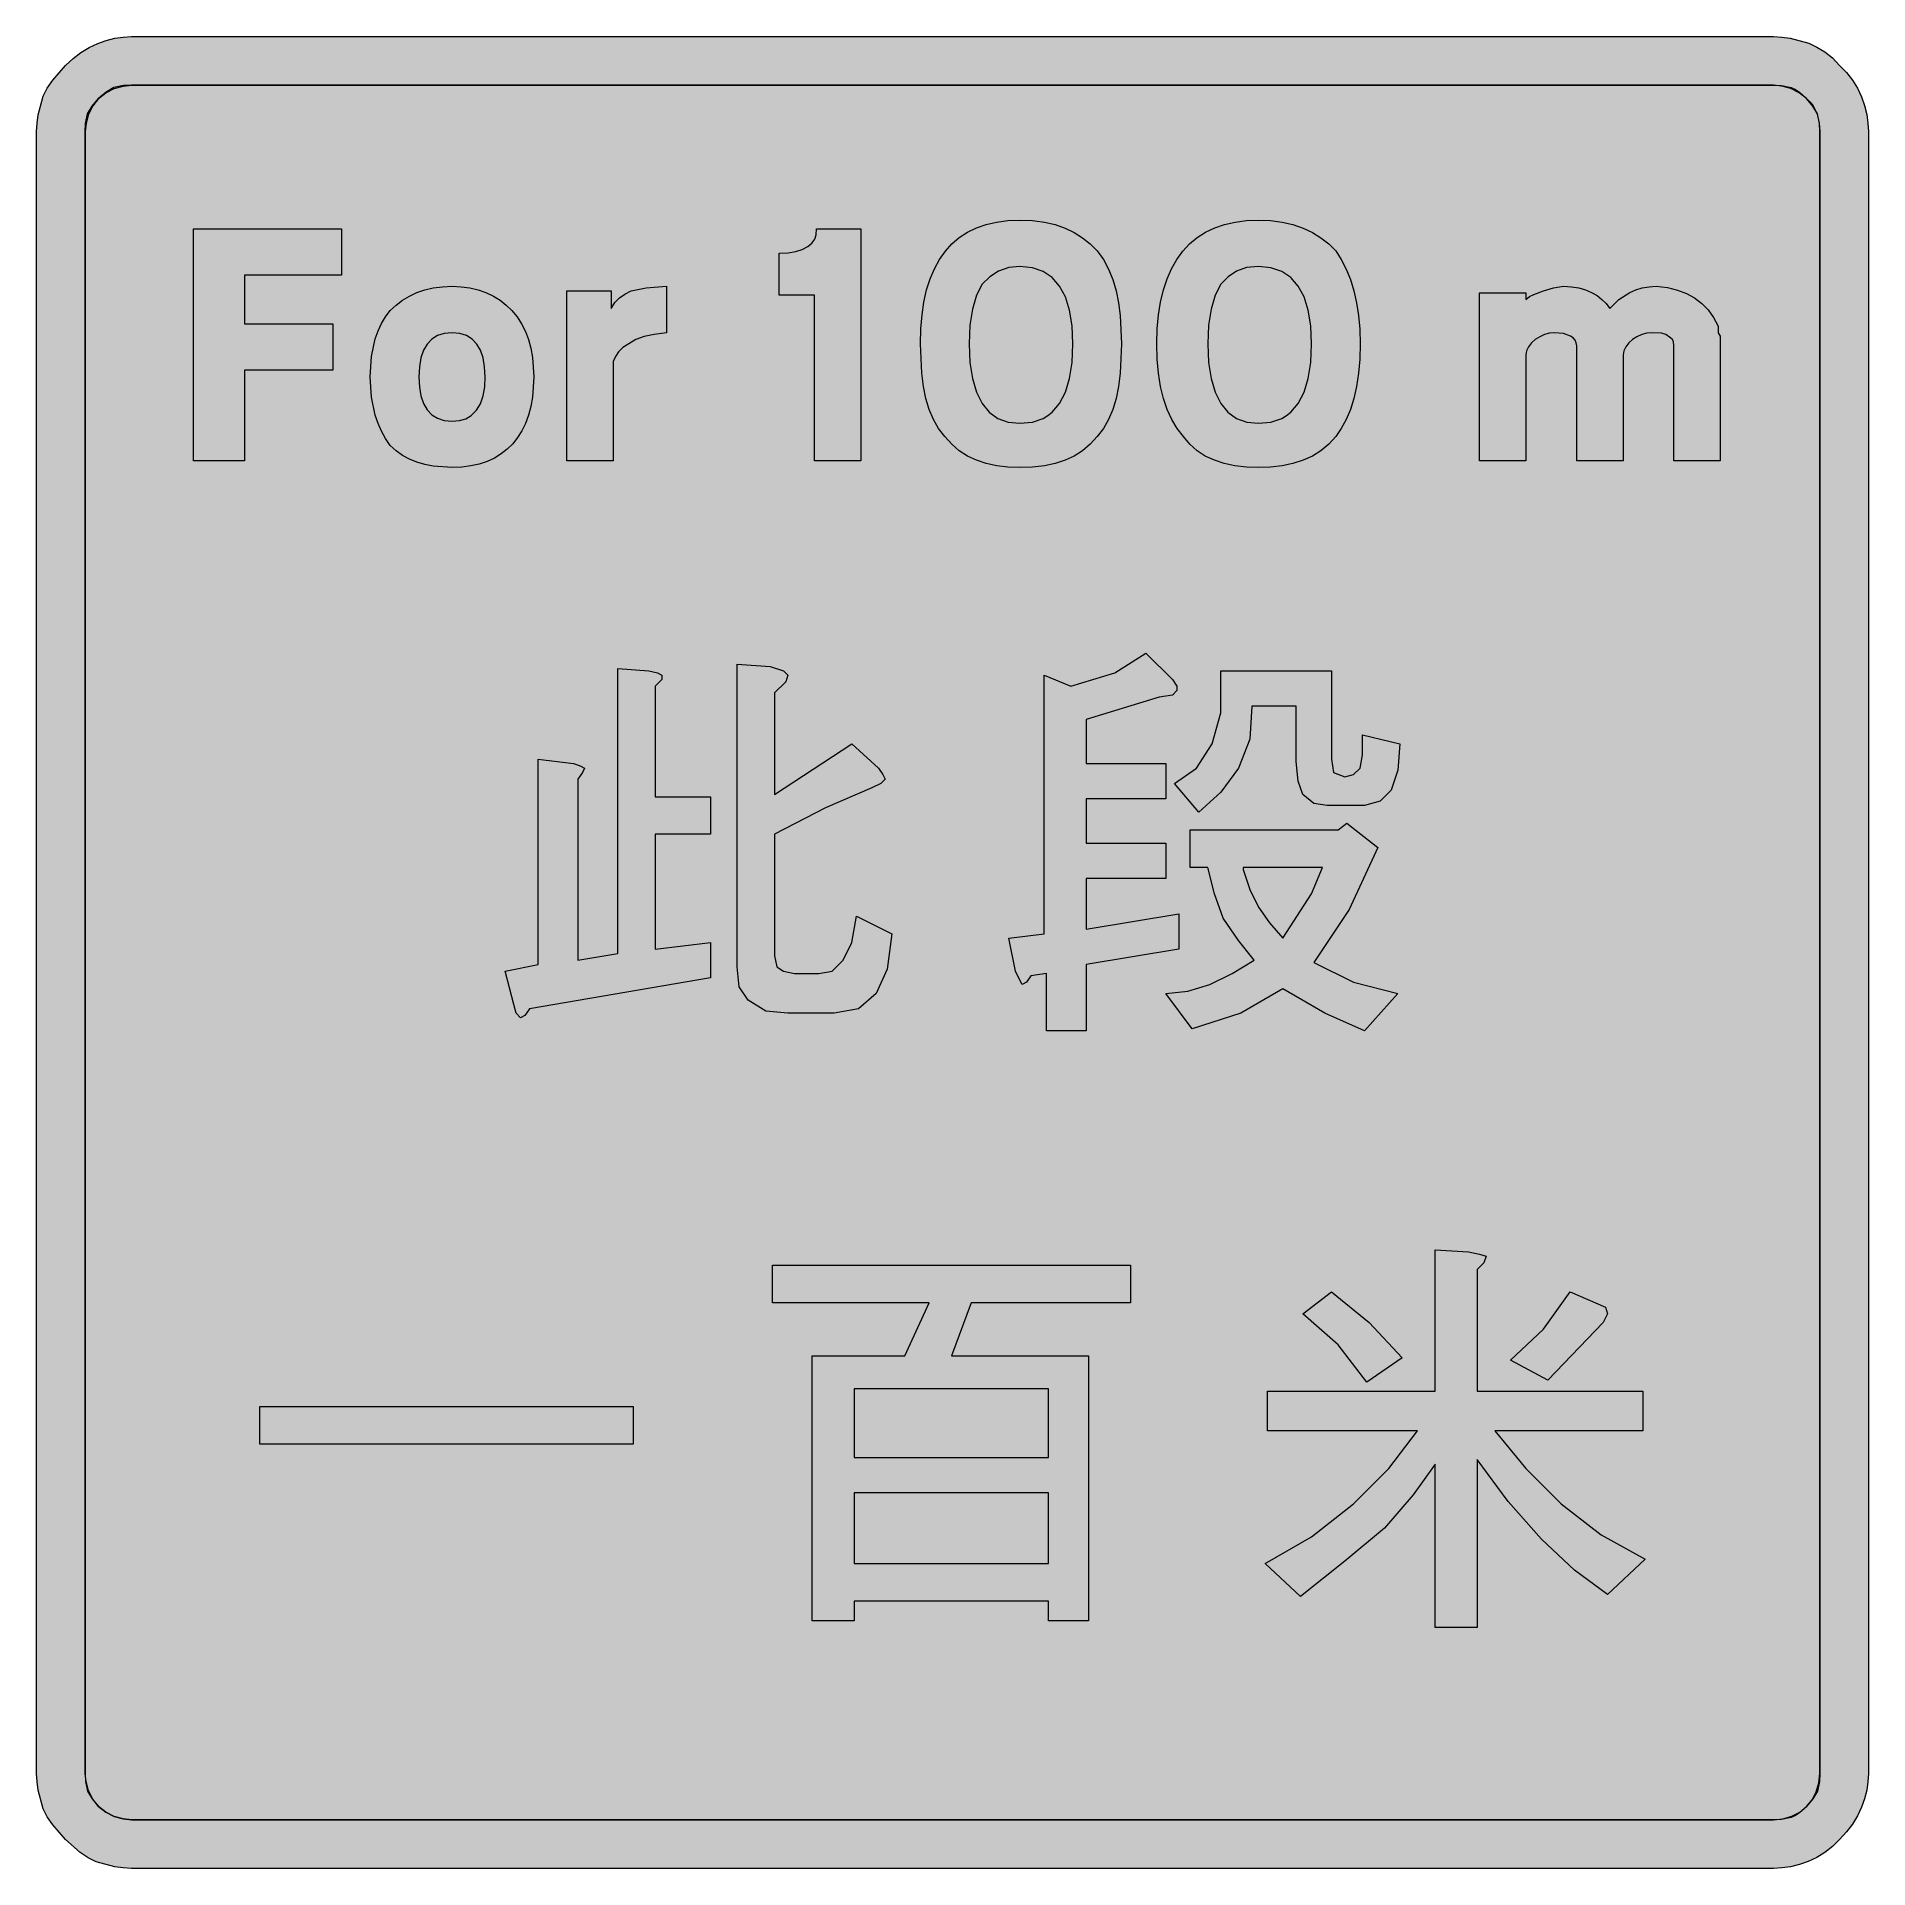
# Model space of a CAD drawing. Header units: metres. Extents: x 160 to 408, y 13 to 261.
import ezdxf

# ---------------------------------------------------------------- set-up
doc = ezdxf.new("R2010")
doc.units = ezdxf.units.M
doc.layers.add('FILL_BLACK_000000', color=7, linetype='Continuous', true_color=0x000000)
doc.layers.add('FILL_WHITE_FFFFFF', color=7, linetype='Continuous', true_color=0xffffff)

msp = doc.modelspace()

# ---------------------------------------------------------------- hatches: boundary and pattern name
at = {"layer": 'FILL_BLACK_000000', "true_color": 0x000000}
h = msp.add_hatch(color=7, dxfattribs=at)
h.dxf.hatch_style = 1
h.paths.add_polyline_path([(159.86, 250.75), (160.53, 253.26), (161.08, 254.38), (161.81, 255.47), (163.53, 257.46), (164.57, 258.4), (165.65, 259.21), (166.77, 259.88), (167.92, 260.42), (169.08, 260.84), (170.24, 261.13), (171.39, 261.3), (172.53, 261.36), (395.43, 261.36), (396.56, 261.3), (397.72, 261.13), (400.23, 260.46), (401.35, 259.95), (402.44, 259.3), (403.48, 258.48), (404.43, 257.46), (405.37, 256.51), (406.18, 255.46), (406.85, 254.35), (407.39, 253.18), (407.81, 251.99), (408.1, 250.79), (408.27, 249.61), (408.33, 248.46), (408.33, 25.56), (408.27, 24.42), (408.1, 23.27), (407.81, 22.11), (407.39, 20.95), (406.85, 19.8), (406.18, 18.68), (405.37, 17.6), (404.43, 16.56), (403.48, 15.62), (402.43, 14.81), (401.32, 14.14), (400.16, 13.6), (398.96, 13.18), (397.76, 12.89), (396.58, 12.72), (395.43, 12.66), (172.53, 12.66), (171.4, 12.72), (170.24, 12.88), (167.73, 13.56), (166.61, 14.11), (165.52, 14.83), (163.53, 16.56), (161.81, 18.55), (161.08, 19.64), (160.53, 20.76), (159.86, 23.27), (159.69, 24.43), (159.63, 25.56), (159.63, 248.46), (159.69, 249.59), (159.86, 250.75)])
h.paths.add_polyline_path([(397.93, 19.74), (399.01, 20.3), (399.93, 21.06), (400.69, 21.98), (401.25, 23.06), (401.61, 24.26), (401.73, 25.56), (401.73, 248.46), (401.69, 249.55), (401.43, 250.86), (400.79, 251.91), (399.93, 252.96), (398.93, 253.75), (397.79, 254.31), (396.6, 254.65), (395.43, 254.76), (172.53, 254.76), (171.44, 254.72), (170.13, 254.46), (169.08, 253.82), (168.03, 252.96), (167.24, 251.96), (166.68, 250.82), (166.34, 249.63), (166.23, 248.46), (166.23, 25.56), (166.27, 24.47), (166.53, 23.16), (167.17, 22.11), (168.03, 21.06), (169.03, 20.27), (170.17, 19.71), (171.36, 19.37), (172.53, 19.26), (395.43, 19.26), (396.73, 19.38), (397.93, 19.74)], flags=16)
h = msp.add_hatch(color=7, dxfattribs=at)
h.dxf.hatch_style = 1
h.paths.add_polyline_path([(306.52, 213.88), (306.18, 212.24), (305.73, 210.73), (305.16, 209.37), (304.46, 208.14), (303.63, 207.06), (302.69, 206.02), (301.65, 205.14), (300.52, 204.41), (299.28, 203.84), (297.93, 203.4), (296.46, 203.09), (294.86, 202.92), (293.13, 202.86), (291.5, 202.92), (289.98, 203.09), (288.56, 203.4), (287.24, 203.84), (286.03, 204.41), (284.9, 205.14), (283.87, 206.02), (282.93, 207.06), (282.1, 208.14), (281.4, 209.37), (280.83, 210.73), (280.38, 212.24), (280.04, 213.88), (279.81, 215.67), (279.63, 219.66), (279.68, 221.68), (279.84, 223.57), (280.1, 225.33), (280.47, 226.97), (280.95, 228.48), (281.53, 229.85), (282.21, 231.1), (283.01, 232.22), (283.9, 233.21), (284.9, 234.07), (286.01, 234.8), (287.22, 235.4), (288.54, 235.86), (289.97, 236.19), (291.5, 236.39), (293.13, 236.46), (294.86, 236.39), (296.46, 236.18), (297.93, 235.84), (299.28, 235.37), (300.52, 234.78), (301.65, 234.06), (302.69, 233.22), (303.63, 232.26), (304.46, 231.08), (305.16, 229.78), (305.73, 228.38), (306.18, 226.86), (306.52, 225.23), (306.75, 223.48), (306.93, 219.66), (306.75, 215.67), (306.52, 213.88)])
h.paths.add_polyline_path([(299.88, 224.21), (299.32, 226.01), (298.53, 227.5), (297.52, 228.66), (296.28, 229.49), (294.82, 229.99), (293.13, 230.16), (291.62, 230), (290.24, 229.52), (289.04, 228.77), (288.03, 227.76), (287.24, 226.24), (286.68, 224.38), (286.34, 222.19), (286.23, 219.66), (286.34, 217.13), (286.68, 214.93), (287.23, 213.08), (287.99, 211.56), (288.97, 210.38), (290.15, 209.53), (291.54, 209.03), (293.13, 208.86), (294.82, 209.03), (296.28, 209.53), (296.93, 209.91), (297.52, 210.38), (298.53, 211.56), (299.32, 213.08), (299.88, 214.93), (300.22, 217.13), (300.33, 219.66), (300.22, 222.09), (299.88, 224.21)], flags=16)
h = msp.add_hatch(color=7, dxfattribs=at)
h.dxf.hatch_style = 1
h.paths.add_polyline_path([(339.11, 215.67), (338.84, 213.88), (338.47, 212.24), (338, 210.73), (337.43, 209.37), (336.77, 208.14), (336.03, 207.06), (335.07, 206.02), (334.01, 205.14), (332.84, 204.41), (331.57, 203.84), (330.2, 203.4), (328.73, 203.09), (327.17, 202.92), (325.53, 202.86), (323.89, 202.92), (322.33, 203.09), (320.88, 203.4), (319.53, 203.84), (318.29, 204.41), (317.18, 205.14), (316.19, 206.02), (315.33, 207.06), (314.49, 208.14), (313.76, 209.37), (313.14, 210.73), (312.63, 212.24), (312.24, 213.88), (311.96, 215.67), (311.79, 217.59), (311.73, 219.66), (311.79, 221.68), (311.95, 223.57), (312.23, 225.33), (312.62, 226.97), (313.12, 228.48), (313.72, 229.85), (314.44, 231.1), (315.26, 232.22), (316.18, 233.21), (317.21, 234.07), (318.34, 234.8), (319.58, 235.4), (320.91, 235.86), (322.35, 236.19), (323.89, 236.39), (325.53, 236.46), (327.17, 236.39), (328.73, 236.18), (330.2, 235.84), (331.57, 235.37), (332.84, 234.78), (334.01, 234.06), (335.07, 233.22), (336.03, 232.26), (336.77, 231.08), (337.43, 229.78), (338, 228.38), (338.47, 226.86), (338.84, 225.23), (339.11, 223.48), (339.27, 221.63), (339.33, 219.66), (339.27, 217.59), (339.11, 215.67)])
h.paths.add_polyline_path([(332.28, 224.21), (331.72, 226.01), (330.93, 227.5), (329.92, 228.66), (328.68, 229.49), (327.22, 229.99), (325.53, 230.16), (323.89, 230), (322.53, 229.52), (321.4, 228.77), (320.43, 227.76), (319.64, 226.24), (319.08, 224.38), (318.74, 222.19), (318.63, 219.66), (318.74, 217.13), (319.08, 214.93), (319.63, 213.08), (320.39, 211.56), (321.37, 210.38), (322.55, 209.53), (323.94, 209.03), (325.53, 208.86), (327.22, 209.03), (328.68, 209.53), (329.33, 209.91), (329.92, 210.38), (330.93, 211.56), (331.72, 213.08), (332.28, 214.93), (332.62, 217.13), (332.73, 219.66), (332.62, 222.09), (332.28, 224.21)], flags=16)
h = msp.add_hatch(color=7, dxfattribs=at)
h.dxf.hatch_style = 1
h.paths.add_polyline_path([(187.83, 203.76), (180.93, 203.76), (180.93, 235.26), (201.03, 235.26), (201.03, 228.96), (187.83, 228.96), (187.83, 222.36), (199.83, 222.36), (199.83, 216.06), (187.83, 216.06), (187.83, 203.76)])
h = msp.add_hatch(color=7, dxfattribs=at)
h.dxf.hatch_style = 1
h.paths.add_polyline_path([(271.53, 203.76), (265.23, 203.76), (265.23, 226.26), (260.43, 226.26), (260.43, 231.96), (261.67, 232.02), (262.72, 232.19), (263.59, 232.47), (264.33, 232.86), (264.9, 233.32), (265.27, 233.84), (265.47, 234.46), (265.53, 235.26), (271.53, 235.26), (271.53, 203.76)])
h = msp.add_hatch(color=7, dxfattribs=at)
h.dxf.hatch_style = 1
h.paths.add_polyline_path([(226.72, 211.13), (226.41, 209.95), (226.01, 208.85), (225.52, 207.84), (224.94, 206.92), (224.28, 206.08), (223.53, 205.34), (222.71, 204.7), (221.79, 204.14), (220.8, 203.68), (219.73, 203.33), (218.57, 203.07), (217.34, 202.91), (216.03, 202.86), (213.49, 203.03), (212.34, 203.26), (211.27, 203.57), (210.26, 203.99), (209.32, 204.51), (208.45, 205.13), (207.63, 205.86), (207, 206.79), (206.45, 207.78), (205.98, 208.83), (205.61, 209.95), (205.1, 212.4), (204.93, 215.16), (205.1, 217.92), (205.61, 220.34), (205.98, 221.42), (206.45, 222.42), (207, 223.33), (207.63, 224.16), (208.45, 224.9), (209.32, 225.56), (210.26, 226.13), (211.27, 226.6), (212.34, 226.97), (213.49, 227.24), (214.72, 227.4), (216.03, 227.46), (217.25, 227.4), (218.43, 227.24), (219.57, 226.97), (220.64, 226.6), (221.65, 226.13), (222.57, 225.56), (223.4, 224.9), (224.13, 224.16), (224.86, 223.32), (225.48, 222.37), (226, 221.34), (226.42, 220.22), (226.73, 219.04), (226.96, 217.79), (227.13, 215.16), (226.95, 212.39), (226.72, 211.13)])
h.paths.add_polyline_path([(220.25, 217.74), (219.9, 218.77), (219.41, 219.62), (218.77, 220.29), (218, 220.77), (217.08, 221.06), (216.03, 221.16), (214.98, 221.06), (214.06, 220.77), (213.29, 220.29), (212.66, 219.62), (212.16, 218.77), (211.81, 217.74), (211.6, 216.54), (211.53, 215.16), (211.6, 213.78), (211.81, 212.58), (212.16, 211.55), (212.66, 210.7), (213.29, 210.03), (214.06, 209.55), (214.98, 209.26), (216.03, 209.16), (217.05, 209.23), (217.91, 209.46), (218.65, 209.92), (219.33, 210.66), (219.9, 211.49), (220.27, 212.57), (220.47, 213.82), (220.53, 215.16), (220.46, 216.54), (220.25, 217.74)], flags=16)
h = msp.add_hatch(color=7, dxfattribs=at)
h.dxf.hatch_style = 1
h.paths.add_polyline_path([(231.63, 226.86), (237.63, 226.86), (237.63, 224.46), (238.14, 225.26), (238.76, 225.88), (239.49, 226.4), (240.33, 226.86), (242.39, 227.27), (245.13, 227.46), (245.13, 221.16), (243.49, 220.93), (242.13, 220.63), (241, 220.23), (240.03, 219.66), (239.24, 219.16), (238.64, 218.57), (238.22, 217.93), (237.93, 217.26), (237.93, 203.76), (231.63, 203.76), (231.63, 226.86)])
h = msp.add_hatch(color=7, dxfattribs=at)
h.dxf.hatch_style = 1
h.paths.add_polyline_path([(378.25, 221.09), (377.56, 220.9), (376.91, 220.61), (376.31, 220.22), (375.79, 219.77), (375.39, 219.26), (375.12, 218.72), (375.03, 218.16), (375.03, 217.86), (375.03, 203.76), (368.73, 203.76), (368.73, 219.36), (368.67, 219.78), (368.51, 220.15), (368.26, 220.46), (367.91, 220.71), (366.96, 221.05), (365.73, 221.16), (365.05, 221.09), (364.36, 220.9), (363.71, 220.61), (363.11, 220.22), (362.59, 219.77), (362.19, 219.26), (361.92, 218.72), (361.83, 218.16), (361.83, 217.86), (361.83, 203.76), (355.53, 203.76), (355.53, 226.56), (361.83, 226.56), (361.83, 225.66), (362.33, 226.06), (362.92, 226.37), (364.23, 226.86), (365.58, 227.27), (366.93, 227.46), (368.01, 227.4), (369.01, 227.24), (369.93, 226.99), (370.76, 226.63), (371.5, 226.2), (372.16, 225.69), (372.74, 225.11), (373.23, 224.46), (374.47, 225.69), (375.93, 226.63), (376.75, 226.99), (377.62, 227.24), (378.55, 227.4), (379.53, 227.46), (381.04, 227.28), (382.4, 226.95), (383.64, 226.49), (384.74, 225.88), (385.72, 225.14), (386.58, 224.25), (387.31, 223.23), (387.93, 222.06), (387.93, 221.16), (388.19, 220.71), (388.23, 220.26), (388.23, 203.76), (381.93, 203.76), (381.93, 219.36), (381.86, 219.96), (381.68, 220.29), (381.33, 220.56), (380.83, 220.91), (380.24, 221.08), (378.93, 221.16), (378.25, 221.09)])
h = msp.add_hatch(color=7, dxfattribs=at)
h.dxf.hatch_style = 1
h.paths.add_polyline_path([(300.03, 173.16), (306.03, 174.96), (310.23, 177.66), (313.83, 174.06), (314.43, 173.16), (314.43, 172.56), (313.83, 171.96), (312.03, 171.66), (302.13, 168.66), (302.13, 162.66), (312.93, 162.66), (312.93, 157.86), (302.13, 157.86), (302.13, 151.86), (312.93, 151.86), (312.93, 147.06), (302.13, 147.06), (302.13, 140.16), (314.73, 142.26), (314.73, 137.46), (302.13, 135.36), (302.13, 126.36), (296.73, 126.36), (296.73, 134.16), (294.63, 133.86), (294.03, 132.96), (293.43, 132.66), (293.13, 133.26), (292.53, 134.46), (291.63, 138.96), (296.43, 139.56), (296.43, 174.66), (300.03, 173.16)])
h = msp.add_hatch(color=7, dxfattribs=at)
h.dxf.hatch_style = 1
h.paths.add_polyline_path([(227.73, 135.36), (227.73, 163.26), (232.53, 162.66), (233.43, 162.36), (234.03, 162.06), (233.73, 161.46), (233.13, 160.56), (233.13, 135.96), (238.53, 136.86), (238.53, 175.56), (242.73, 175.26), (243.93, 174.96), (244.53, 174.66), (244.53, 174.06), (243.63, 173.16), (243.63, 158.16), (251.13, 158.16), (251.13, 153.06), (243.63, 153.06), (243.63, 137.46), (251.13, 138.36), (251.13, 133.56), (226.53, 129.36), (225.93, 128.46), (225.33, 128.16), (224.73, 128.76), (224.43, 129.96), (223.23, 134.46), (227.73, 135.36)])
h = msp.add_hatch(color=7, dxfattribs=at)
h.dxf.hatch_style = 1
h.paths.add_polyline_path([(259.23, 175.86), (261.03, 175.26), (261.63, 174.66), (261.33, 173.76), (259.83, 172.26), (259.83, 158.46), (270.33, 165.36), (273.93, 162.06), (274.53, 161.16), (274.83, 160.56), (274.23, 159.96), (273.03, 159.36), (266.73, 156.66), (259.83, 153.06), (259.83, 138.36), (259.83, 136.56), (260.13, 135.06), (261.03, 134.46), (262.53, 134.16), (265.83, 134.16), (267.63, 134.46), (269.13, 135.96), (270.33, 138.36), (270.93, 141.96), (275.73, 139.56), (275.13, 134.76), (273.63, 131.46), (271.23, 129.36), (267.93, 128.76), (261.63, 128.76), (258.63, 129.06), (256.23, 130.56), (255.03, 132.36), (254.73, 135.06), (254.73, 176.16), (259.23, 175.86)])
h = msp.add_hatch(color=7, dxfattribs=at)
h.dxf.hatch_style = 1
h.paths.add_polyline_path([(335.43, 175.26), (335.43, 163.26), (335.73, 161.46), (337.23, 160.86), (338.43, 161.16), (339.33, 162.06), (339.63, 163.86), (339.63, 166.56), (344.73, 165.36), (344.43, 161.76), (343.53, 159.06), (342.03, 157.56), (339.93, 156.96), (334.83, 156.96), (333.03, 157.26), (331.53, 158.46), (330.93, 160.26), (330.63, 162.96), (330.63, 170.46), (324.63, 170.46), (324.33, 165.96), (322.83, 162.06), (320.43, 158.76), (317.43, 156.06), (314.13, 159.96), (317.13, 162.06), (319.23, 165.36), (320.43, 169.56), (320.43, 174.96), (320.43, 175.26), (335.43, 175.26)])
h = msp.add_hatch(color=7, dxfattribs=at)
h.dxf.hatch_style = 1
h.paths.add_polyline_path([(337.53, 154.56), (341.73, 151.26), (337.83, 142.86), (333.03, 135.66), (338.43, 132.96), (344.43, 131.46), (339.93, 126.36), (334.53, 128.76), (328.83, 132.06), (323.13, 128.76), (316.53, 126.66), (312.93, 131.46), (315.93, 131.76), (318.93, 132.66), (321.93, 134.16), (324.93, 135.96), (322.83, 138.66), (320.73, 141.66), (319.53, 144.96), (318.63, 148.56), (316.23, 148.56), (316.23, 153.66), (336.33, 153.66), (337.53, 154.56)])
h.paths.add_polyline_path([(325.53, 143.16), (327.03, 141.06), (328.83, 138.96), (332.73, 144.96), (334.23, 148.56), (323.43, 148.56), (323.43, 148.26), (324.33, 145.56), (325.53, 143.16)], flags=16)
h = msp.add_hatch(color=7, dxfattribs=at)
h.dxf.hatch_style = 1
h.paths.add_polyline_path([(308.13, 89.46), (286.53, 89.46), (283.83, 82.26), (302.43, 82.26), (302.43, 46.26), (297.03, 46.26), (297.03, 48.96), (270.63, 48.96), (270.63, 46.26), (264.93, 46.26), (264.93, 82.26), (277.53, 82.26), (280.83, 89.46), (259.53, 89.46), (259.53, 94.56), (308.13, 94.56), (308.13, 89.46)])
h.paths.add_polyline_path([(270.63, 77.76), (270.63, 68.46), (297.03, 68.46), (297.03, 77.76), (270.63, 77.76)], flags=16)
h.paths.add_polyline_path([(297.03, 63.66), (270.63, 63.66), (270.63, 54.06), (297.03, 54.06), (297.03, 63.66)], flags=16)
h = msp.add_hatch(color=7, dxfattribs=at)
h.dxf.hatch_style = 1
h.paths.add_polyline_path([(326.73, 77.46), (349.53, 77.46), (349.53, 96.66), (354.03, 96.36), (355.53, 96.06), (356.43, 95.76), (356.13, 94.86), (355.23, 93.96), (355.23, 77.46), (377.73, 77.46), (377.73, 72.06), (357.63, 72.06), (361.83, 66.96), (366.63, 62.16), (372.03, 57.96), (378.03, 54.66), (372.93, 49.86), (368.43, 53.16), (363.93, 57.36), (359.43, 62.46), (355.23, 68.16), (355.23, 45.36), (349.53, 45.36), (349.53, 67.56), (346.53, 63.36), (342.63, 58.86), (337.23, 54.36), (331.23, 49.56), (326.43, 54.06), (332.73, 57.66), (338.43, 62.16), (343.23, 66.96), (347.13, 72.06), (326.73, 72.06), (326.73, 77.46)])
h = msp.add_hatch(color=7, dxfattribs=at)
h.dxf.hatch_style = 1
h.paths.add_polyline_path([(340.53, 86.76), (345.03, 81.96), (340.23, 78.66), (336.33, 83.76), (331.53, 87.96), (335.43, 90.96), (340.53, 86.76)])
h = msp.add_hatch(color=7, dxfattribs=at)
h.dxf.hatch_style = 1
h.paths.add_polyline_path([(364.23, 85.86), (367.83, 90.96), (372.63, 88.86), (372.93, 87.96), (372.33, 86.76), (364.83, 78.96), (359.73, 81.66), (364.23, 85.86)])
h = msp.add_hatch(color=7, dxfattribs=at)
h.dxf.hatch_style = 1
h.paths.add_polyline_path([(240.63, 75.36), (240.63, 70.26), (189.93, 70.26), (189.93, 75.36), (240.63, 75.36)])
at = {"layer": 'FILL_WHITE_FFFFFF', "true_color": 0xffffff}
h = msp.add_hatch(color=7, dxfattribs=at)
h.dxf.hatch_style = 1
h.paths.add_polyline_path([(171.36, 19.37), (170.17, 19.71), (169.03, 20.27), (168.03, 21.06), (167.24, 22.06), (166.68, 23.2), (166.34, 24.39), (166.23, 25.56), (166.23, 248.46), (166.27, 249.55), (166.53, 250.86), (167.17, 251.91), (168.03, 252.96), (169.03, 253.75), (170.17, 254.31), (171.36, 254.65), (172.53, 254.76), (395.43, 254.76), (396.52, 254.72), (397.83, 254.46), (398.45, 254.18), (398.99, 253.82), (399.93, 252.96), (400.44, 252.48), (400.84, 251.96), (401.39, 250.82), (401.66, 249.63), (401.73, 248.46), (401.73, 25.56), (401.69, 24.47), (401.43, 23.16), (400.79, 22.11), (399.93, 21.06), (398.99, 20.2), (398.45, 19.84), (397.83, 19.56), (396.52, 19.3), (395.43, 19.26), (172.53, 19.26), (171.36, 19.37)])

# ---------------------------------------------------------------- linework, layer by layer
at = {"layer": 'FILL_BLACK_000000', "lineweight": 0, "true_color": 0x000000}
for points in [[(159.86, 250.75), (160.53, 253.26), (161.08, 254.38), (161.81, 255.47), (163.53, 257.46), (164.57, 258.4), (165.65, 259.21), (166.77, 259.88), (167.92, 260.42), (169.08, 260.84), (170.24, 261.13), (171.39, 261.3), (172.53, 261.36), (395.43, 261.36), (396.56, 261.3), (397.72, 261.13), (400.23, 260.46), (401.35, 259.95), (402.44, 259.3), (403.48, 258.48), (404.43, 257.46), (405.37, 256.51), (406.18, 255.46), (406.85, 254.35), (407.39, 253.18), (407.81, 251.99), (408.1, 250.79), (408.27, 249.61), (408.33, 248.46), (408.33, 25.56), (408.27, 24.42), (408.1, 23.27), (407.81, 22.11), (407.39, 20.95), (406.85, 19.8), (406.18, 18.68), (405.37, 17.6), (404.43, 16.56), (403.48, 15.62), (402.43, 14.81), (401.32, 14.14), (400.16, 13.6), (398.96, 13.18), (397.76, 12.89), (396.58, 12.72), (395.43, 12.66), (172.53, 12.66), (171.4, 12.72), (170.24, 12.88), (167.73, 13.56), (166.61, 14.11), (165.52, 14.83), (163.53, 16.56), (161.81, 18.55), (161.08, 19.64), (160.53, 20.76), (159.86, 23.27), (159.69, 24.43), (159.63, 25.56), (159.63, 248.46), (159.69, 249.59)], [(397.93, 19.74), (399.01, 20.3), (399.93, 21.06), (400.69, 21.98), (401.25, 23.06), (401.61, 24.26), (401.73, 25.56), (401.73, 248.46), (401.69, 249.55), (401.43, 250.86), (400.79, 251.91), (399.93, 252.96), (398.93, 253.75), (397.79, 254.31), (396.6, 254.65), (395.43, 254.76), (172.53, 254.76), (171.44, 254.72), (170.13, 254.46), (169.08, 253.82), (168.03, 252.96), (167.24, 251.96), (166.68, 250.82), (166.34, 249.63), (166.23, 248.46), (166.23, 25.56), (166.27, 24.47), (166.53, 23.16), (167.17, 22.11), (168.03, 21.06), (169.03, 20.27), (170.17, 19.71), (171.36, 19.37), (172.53, 19.26), (395.43, 19.26), (396.73, 19.38)], [(306.52, 213.88), (306.18, 212.24), (305.73, 210.73), (305.16, 209.37), (304.46, 208.14), (303.63, 207.06), (302.69, 206.02), (301.65, 205.14), (300.52, 204.41), (299.28, 203.84), (297.93, 203.4), (296.46, 203.09), (294.86, 202.92), (293.13, 202.86), (291.5, 202.92), (289.98, 203.09), (288.56, 203.4), (287.24, 203.84), (286.03, 204.41), (284.9, 205.14), (283.87, 206.02), (282.93, 207.06), (282.1, 208.14), (281.4, 209.37), (280.83, 210.73), (280.38, 212.24), (280.04, 213.88), (279.81, 215.67), (279.63, 219.66), (279.68, 221.68), (279.84, 223.57), (280.1, 225.33), (280.47, 226.97), (280.95, 228.48), (281.53, 229.85), (282.21, 231.1), (283.01, 232.22), (283.9, 233.21), (284.9, 234.07), (286.01, 234.8), (287.22, 235.4), (288.54, 235.86), (289.97, 236.19), (291.5, 236.39), (293.13, 236.46), (294.86, 236.39), (296.46, 236.18), (297.93, 235.84), (299.28, 235.37), (300.52, 234.78), (301.65, 234.06), (302.69, 233.22), (303.63, 232.26), (304.46, 231.08), (305.16, 229.78), (305.73, 228.38), (306.18, 226.86), (306.52, 225.23), (306.75, 223.48), (306.93, 219.66), (306.75, 215.67)], [(339.11, 215.67), (338.84, 213.88), (338.47, 212.24), (338, 210.73), (337.43, 209.37), (336.77, 208.14), (336.03, 207.06), (335.07, 206.02), (334.01, 205.14), (332.84, 204.41), (331.57, 203.84), (330.2, 203.4), (328.73, 203.09), (327.17, 202.92), (325.53, 202.86), (323.89, 202.92), (322.33, 203.09), (320.88, 203.4), (319.53, 203.84), (318.29, 204.41), (317.18, 205.14), (316.19, 206.02), (315.33, 207.06), (314.49, 208.14), (313.76, 209.37), (313.14, 210.73), (312.63, 212.24), (312.24, 213.88), (311.96, 215.67), (311.79, 217.59), (311.73, 219.66), (311.79, 221.68), (311.95, 223.57), (312.23, 225.33), (312.62, 226.97), (313.12, 228.48), (313.72, 229.85), (314.44, 231.1), (315.26, 232.22), (316.18, 233.21), (317.21, 234.07), (318.34, 234.8), (319.58, 235.4), (320.91, 235.86), (322.35, 236.19), (323.89, 236.39), (325.53, 236.46), (327.17, 236.39), (328.73, 236.18), (330.2, 235.84), (331.57, 235.37), (332.84, 234.78), (334.01, 234.06), (335.07, 233.22), (336.03, 232.26), (336.77, 231.08), (337.43, 229.78), (338, 228.38), (338.47, 226.86), (338.84, 225.23), (339.11, 223.48), (339.27, 221.63), (339.33, 219.66), (339.27, 217.59)], [(187.83, 203.76), (180.93, 203.76), (180.93, 235.26), (201.03, 235.26), (201.03, 228.96), (187.83, 228.96), (187.83, 222.36), (199.83, 222.36), (199.83, 216.06), (187.83, 216.06)], [(271.53, 203.76), (265.23, 203.76), (265.23, 226.26), (260.43, 226.26), (260.43, 231.96), (261.67, 232.02), (262.72, 232.19), (263.59, 232.47), (264.33, 232.86), (264.9, 233.32), (265.27, 233.84), (265.47, 234.46), (265.53, 235.26), (271.53, 235.26)], [(299.88, 224.21), (299.32, 226.01), (298.53, 227.5), (297.52, 228.66), (296.28, 229.49), (294.82, 229.99), (293.13, 230.16), (291.62, 230), (290.24, 229.52), (289.04, 228.77), (288.03, 227.76), (287.24, 226.24), (286.68, 224.38), (286.34, 222.19), (286.23, 219.66), (286.34, 217.13), (286.68, 214.93), (287.23, 213.08), (287.99, 211.56), (288.97, 210.38), (290.15, 209.53), (291.54, 209.03), (293.13, 208.86), (294.82, 209.03), (296.28, 209.53), (296.93, 209.91), (297.52, 210.38), (298.53, 211.56), (299.32, 213.08), (299.88, 214.93), (300.22, 217.13), (300.33, 219.66), (300.22, 222.09)], [(332.28, 224.21), (331.72, 226.01), (330.93, 227.5), (329.92, 228.66), (328.68, 229.49), (327.22, 229.99), (325.53, 230.16), (323.89, 230), (322.53, 229.52), (321.4, 228.77), (320.43, 227.76), (319.64, 226.24), (319.08, 224.38), (318.74, 222.19), (318.63, 219.66), (318.74, 217.13), (319.08, 214.93), (319.63, 213.08), (320.39, 211.56), (321.37, 210.38), (322.55, 209.53), (323.94, 209.03), (325.53, 208.86), (327.22, 209.03), (328.68, 209.53), (329.33, 209.91), (329.92, 210.38), (330.93, 211.56), (331.72, 213.08), (332.28, 214.93), (332.62, 217.13), (332.73, 219.66), (332.62, 222.09)], [(226.72, 211.13), (226.41, 209.95), (226.01, 208.85), (225.52, 207.84), (224.94, 206.92), (224.28, 206.08), (223.53, 205.34), (222.71, 204.7), (221.79, 204.14), (220.8, 203.68), (219.73, 203.33), (218.57, 203.07), (217.34, 202.91), (216.03, 202.86), (213.49, 203.03), (212.34, 203.26), (211.27, 203.57), (210.26, 203.99), (209.32, 204.51), (208.45, 205.13), (207.63, 205.86), (207, 206.79), (206.45, 207.78), (205.98, 208.83), (205.61, 209.95), (205.1, 212.4), (204.93, 215.16), (205.1, 217.92), (205.61, 220.34), (205.98, 221.42), (206.45, 222.42), (207, 223.33), (207.63, 224.16), (208.45, 224.9), (209.32, 225.56), (210.26, 226.13), (211.27, 226.6), (212.34, 226.97), (213.49, 227.24), (214.72, 227.4), (216.03, 227.46), (217.25, 227.4), (218.43, 227.24), (219.57, 226.97), (220.64, 226.6), (221.65, 226.13), (222.57, 225.56), (223.4, 224.9), (224.13, 224.16), (224.86, 223.32), (225.48, 222.37), (226, 221.34), (226.42, 220.22), (226.73, 219.04), (226.96, 217.79), (227.13, 215.16), (226.95, 212.39)], [(231.63, 226.86), (237.63, 226.86), (237.63, 224.46), (238.14, 225.26), (238.76, 225.88), (239.49, 226.4), (240.33, 226.86), (242.39, 227.27), (245.13, 227.46), (245.13, 221.16), (243.49, 220.93), (242.13, 220.63), (241, 220.23), (240.03, 219.66), (239.24, 219.16), (238.64, 218.57), (238.22, 217.93), (237.93, 217.26), (237.93, 203.76), (231.63, 203.76)], [(378.25, 221.09), (377.56, 220.9), (376.91, 220.61), (376.31, 220.22), (375.79, 219.77), (375.39, 219.26), (375.12, 218.72), (375.03, 218.16), (375.03, 217.86), (375.03, 203.76), (368.73, 203.76), (368.73, 219.36), (368.67, 219.78), (368.51, 220.15), (368.26, 220.46), (367.91, 220.71), (366.96, 221.05), (365.73, 221.16), (365.05, 221.09), (364.36, 220.9), (363.71, 220.61), (363.11, 220.22), (362.59, 219.77), (362.19, 219.26), (361.92, 218.72), (361.83, 218.16), (361.83, 217.86), (361.83, 203.76), (355.53, 203.76), (355.53, 226.56), (361.83, 226.56), (361.83, 225.66), (362.33, 226.06), (362.92, 226.37), (364.23, 226.86), (365.58, 227.27), (366.93, 227.46), (368.01, 227.4), (369.01, 227.24), (369.93, 226.99), (370.76, 226.63), (371.5, 226.2), (372.16, 225.69), (372.74, 225.11), (373.23, 224.46), (374.47, 225.69), (375.93, 226.63), (376.75, 226.99), (377.62, 227.24), (378.55, 227.4), (379.53, 227.46), (381.04, 227.28), (382.4, 226.95), (383.64, 226.49), (384.74, 225.88), (385.72, 225.14), (386.58, 224.25), (387.31, 223.23), (387.93, 222.06), (387.93, 221.16), (388.19, 220.71), (388.23, 220.26), (388.23, 203.76), (381.93, 203.76), (381.93, 219.36), (381.86, 219.96), (381.68, 220.29), (381.33, 220.56), (380.83, 220.91), (380.24, 221.08), (378.93, 221.16)], [(220.25, 217.74), (219.9, 218.77), (219.41, 219.62), (218.77, 220.29), (218, 220.77), (217.08, 221.06), (216.03, 221.16), (214.98, 221.06), (214.06, 220.77), (213.29, 220.29), (212.66, 219.62), (212.16, 218.77), (211.81, 217.74), (211.6, 216.54), (211.53, 215.16), (211.6, 213.78), (211.81, 212.58), (212.16, 211.55), (212.66, 210.7), (213.29, 210.03), (214.06, 209.55), (214.98, 209.26), (216.03, 209.16), (217.05, 209.23), (217.91, 209.46), (218.65, 209.92), (219.33, 210.66), (219.9, 211.49), (220.27, 212.57), (220.47, 213.82), (220.53, 215.16), (220.46, 216.54)], [(300.03, 173.16), (306.03, 174.96), (310.23, 177.66), (313.83, 174.06), (314.43, 173.16), (314.43, 172.56), (313.83, 171.96), (312.03, 171.66), (302.13, 168.66), (302.13, 162.66), (312.93, 162.66), (312.93, 157.86), (302.13, 157.86), (302.13, 151.86), (312.93, 151.86), (312.93, 147.06), (302.13, 147.06), (302.13, 140.16), (314.73, 142.26), (314.73, 137.46), (302.13, 135.36), (302.13, 126.36), (296.73, 126.36), (296.73, 134.16), (294.63, 133.86), (294.03, 132.96), (293.43, 132.66), (293.13, 133.26), (292.53, 134.46), (291.63, 138.96), (296.43, 139.56), (296.43, 174.66)], [(227.73, 135.36), (227.73, 163.26), (232.53, 162.66), (233.43, 162.36), (234.03, 162.06), (233.73, 161.46), (233.13, 160.56), (233.13, 135.96), (238.53, 136.86), (238.53, 175.56), (242.73, 175.26), (243.93, 174.96), (244.53, 174.66), (244.53, 174.06), (243.63, 173.16), (243.63, 158.16), (251.13, 158.16), (251.13, 153.06), (243.63, 153.06), (243.63, 137.46), (251.13, 138.36), (251.13, 133.56), (226.53, 129.36), (225.93, 128.46), (225.33, 128.16), (224.73, 128.76), (224.43, 129.96), (223.23, 134.46)], [(259.23, 175.86), (261.03, 175.26), (261.63, 174.66), (261.33, 173.76), (259.83, 172.26), (259.83, 158.46), (270.33, 165.36), (273.93, 162.06), (274.53, 161.16), (274.83, 160.56), (274.23, 159.96), (273.03, 159.36), (266.73, 156.66), (259.83, 153.06), (259.83, 138.36), (259.83, 136.56), (260.13, 135.06), (261.03, 134.46), (262.53, 134.16), (265.83, 134.16), (267.63, 134.46), (269.13, 135.96), (270.33, 138.36), (270.93, 141.96), (275.73, 139.56), (275.13, 134.76), (273.63, 131.46), (271.23, 129.36), (267.93, 128.76), (261.63, 128.76), (258.63, 129.06), (256.23, 130.56), (255.03, 132.36), (254.73, 135.06), (254.73, 176.16)], [(335.43, 175.26), (335.43, 163.26), (335.73, 161.46), (337.23, 160.86), (338.43, 161.16), (339.33, 162.06), (339.63, 163.86), (339.63, 166.56), (344.73, 165.36), (344.43, 161.76), (343.53, 159.06), (342.03, 157.56), (339.93, 156.96), (334.83, 156.96), (333.03, 157.26), (331.53, 158.46), (330.93, 160.26), (330.63, 162.96), (330.63, 170.46), (324.63, 170.46), (324.33, 165.96), (322.83, 162.06), (320.43, 158.76), (317.43, 156.06), (314.13, 159.96), (317.13, 162.06), (319.23, 165.36), (320.43, 169.56), (320.43, 174.96), (320.43, 175.26)], [(337.53, 154.56), (341.73, 151.26), (337.83, 142.86), (333.03, 135.66), (338.43, 132.96), (344.43, 131.46), (339.93, 126.36), (334.53, 128.76), (328.83, 132.06), (323.13, 128.76), (316.53, 126.66), (312.93, 131.46), (315.93, 131.76), (318.93, 132.66), (321.93, 134.16), (324.93, 135.96), (322.83, 138.66), (320.73, 141.66), (319.53, 144.96), (318.63, 148.56), (316.23, 148.56), (316.23, 153.66), (336.33, 153.66)], [(325.53, 143.16), (327.03, 141.06), (328.83, 138.96), (332.73, 144.96), (334.23, 148.56), (323.43, 148.56), (323.43, 148.26), (324.33, 145.56)], [(308.13, 89.46), (286.53, 89.46), (283.83, 82.26), (302.43, 82.26), (302.43, 46.26), (297.03, 46.26), (297.03, 48.96), (270.63, 48.96), (270.63, 46.26), (264.93, 46.26), (264.93, 82.26), (277.53, 82.26), (280.83, 89.46), (259.53, 89.46), (259.53, 94.56), (308.13, 94.56)], [(326.73, 77.46), (349.53, 77.46), (349.53, 96.66), (354.03, 96.36), (355.53, 96.06), (356.43, 95.76), (356.13, 94.86), (355.23, 93.96), (355.23, 77.46), (377.73, 77.46), (377.73, 72.06), (357.63, 72.06), (361.83, 66.96), (366.63, 62.16), (372.03, 57.96), (378.03, 54.66), (372.93, 49.86), (368.43, 53.16), (363.93, 57.36), (359.43, 62.46), (355.23, 68.16), (355.23, 45.36), (349.53, 45.36), (349.53, 67.56), (346.53, 63.36), (342.63, 58.86), (337.23, 54.36), (331.23, 49.56), (326.43, 54.06), (332.73, 57.66), (338.43, 62.16), (343.23, 66.96), (347.13, 72.06), (326.73, 72.06)], [(340.53, 86.76), (345.03, 81.96), (340.23, 78.66), (336.33, 83.76), (331.53, 87.96), (335.43, 90.96)], [(364.23, 85.86), (367.83, 90.96), (372.63, 88.86), (372.93, 87.96), (372.33, 86.76), (364.83, 78.96), (359.73, 81.66)], [(270.63, 77.76), (270.63, 68.46), (297.03, 68.46), (297.03, 77.76)], [(240.63, 75.36), (240.63, 70.26), (189.93, 70.26), (189.93, 75.36)], [(297.03, 63.66), (270.63, 63.66), (270.63, 54.06), (297.03, 54.06)]]:
    msp.add_lwpolyline(points, close=True, dxfattribs=at)
at = {"layer": 'FILL_WHITE_FFFFFF', "lineweight": 0, "true_color": 0xffffff}
msp.add_lwpolyline([(171.36, 19.37), (170.17, 19.71), (169.03, 20.27), (168.03, 21.06), (167.24, 22.06), (166.68, 23.2), (166.34, 24.39), (166.23, 25.56), (166.23, 248.46), (166.27, 249.55), (166.53, 250.86), (167.17, 251.91), (168.03, 252.96), (169.03, 253.75), (170.17, 254.31), (171.36, 254.65), (172.53, 254.76), (395.43, 254.76), (396.52, 254.72), (397.83, 254.46), (398.45, 254.18), (398.99, 253.82), (399.93, 252.96), (400.44, 252.48), (400.84, 251.96), (401.39, 250.82), (401.66, 249.63), (401.73, 248.46), (401.73, 25.56), (401.69, 24.47), (401.43, 23.16), (400.79, 22.11), (399.93, 21.06), (398.99, 20.2), (398.45, 19.84), (397.83, 19.56), (396.52, 19.3), (395.43, 19.26), (172.53, 19.26)], close=True, dxfattribs=at)

doc.saveas('drawing.dxf')
